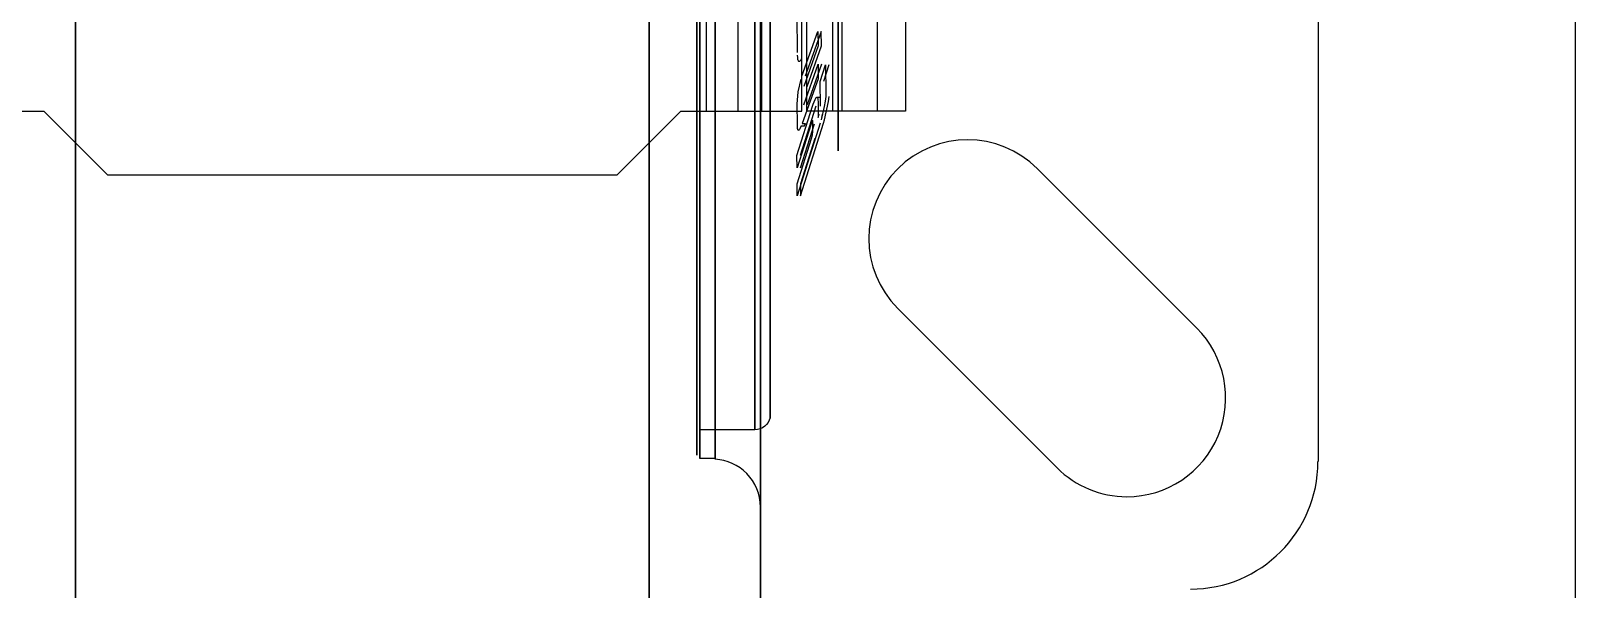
# Model space of a CAD drawing. Header units: millimetres. Extents: x 10366 to 13995, y 24552 to 29685.
# Drawn here: x 13149.36 to 13199.28, y 27296.36 to 27314.4 of the extents above; entities that cross this region are included whole.
import ezdxf

# ---------------------------------------------------------------- set-up
doc = ezdxf.new("R2010")
doc.units = ezdxf.units.MM
doc.header["$LTSCALE"] = 3
doc.layers.add('DomyÅ›lny', color=7, linetype='Continuous')

msp = doc.modelspace()

# ---------------------------------------------------------------- linework, layer by layer
at = {"layer": 'DomyÅ›lny'}
for p, q in [((13190.968, 27354.028), (13190.968, 27300.476)), ((13199.28, 27353.174), (13199.28, 27136.296)), ((13171.195, 27311.804), (13171.195, 27342.7)), ((13175.572, 27327.252), (13175.572, 27311.804)), ((13177.631, 27327.252), (13177.631, 27311.804)), ((13175.27, 27323.117), (13175.27, 27311.804)), ((13176.726, 27311.804), (13176.726, 27323.117)), ((13172.225, 27311.804), (13172.225, 27322.019)), ((13174.284, 27311.804), (13174.284, 27322.019)), ((13172.979, 27320.425), (13172.979, 27311.804)), ((13174.435, 27320.425), (13174.435, 27311.804)), ((13174.346, 27312.01), (13174.811, 27313.322)), ((13174.918, 27313.322), (13174.452, 27312.01)), ((13174.773, 27312.259), (13174.88, 27312.259)), ((13148.95, 27311.804), (13149.774, 27311.804)), ((13149.774, 27311.804), (13151.834, 27309.745)), ((13168.311, 27309.745), (13170.371, 27311.804)), ((13170.371, 27311.804), (13171.195, 27311.804)), ((13176.726, 27311.804), (13174.435, 27311.804)), ((13174.807, 27311.595), (13174.846, 27311.72)), ((13174.953, 27311.72), (13174.913, 27311.595)), ((13174.263, 27311.325), (13174.37, 27311.325)), ((13174.294, 27311.405), (13174.4, 27311.405)), ((13174.37, 27311.325), (13174.4, 27311.405)), ((13174.976, 27311.415), (13175.01, 27311.528)), ((13174.131, 27309.46), (13174.593, 27310.918)), ((13174.699, 27310.918), (13174.238, 27309.46)), ((13151.834, 27309.745), (13168.311, 27309.745)), ((13187.046, 27304.793), (13181.897, 27309.943)), ((13177.382, 27305.428), (13182.531, 27300.278)), ((13172.757, 27301.506), (13170.989, 27301.506)), ((13171.482, 27300.578), (13170.983, 27300.579))]:
    msp.add_line(p, q, dxfattribs=at)
for points in [[(13172.945, 27327.252, 0), (13172.945, 27294.968, 0), (13172.945, 27327.252, 0), (13172.945, 27359.536, 0)], [(13172.945, 27327.252, 0), (13172.945, 27355.494, 0), (13172.945, 27327.252, 0), (13172.945, 27299.01, 0)], [(13170.886, 27327.252, 0), (13170.886, 27300.682, 0), (13170.886, 27327.252, 0), (13170.886, 27353.823, 0)], [(13170.983, 27327.252, 0), (13170.983, 27353.926, 0), (13170.983, 27327.252, 0), (13170.983, 27300.579, 0)], [(13171.482, 27327.252, 0), (13171.482, 27300.553, 0), (13171.482, 27327.252, 0), (13171.482, 27353.952, 0)], [(13170.886, 27327.252, 0), (13170.886, 27353.101, 0), (13170.886, 27327.252, 0), (13170.886, 27301.403, 0)], [(13172.757, 27327.252, 0), (13172.757, 27352.999, 0), (13172.757, 27327.252, 0), (13172.757, 27301.506, 0)], [(13173.256, 27327.252, 0), (13173.256, 27301.894, 0), (13173.256, 27327.252, 0), (13173.256, 27352.611, 0)], [(13175.456, 27327.252, 0), (13175.456, 27343.98, 0), (13175.456, 27327.252, 0), (13175.456, 27310.524, 0)], [(13150.804, 27327.252, 0), (13150.804, 27290.056, 0)], [(13169.341, 27327.252, 0), (13169.341, 27290.056, 0)], [(13170.983, 27327.252, 0), (13170.983, 27300.579, 0)], [(13171.482, 27327.252, 0), (13171.482, 27300.553, 0)]]:
    msp.add_polyline3d(points, close=True, dxfattribs=at)
for points in [[(13174.139, 27313.703, 0), (13174.129, 27314.902, 0)], [(13174.286, 27312.93, 0), (13174.798, 27314.38, 0)], [(13174.905, 27314.38, 0), (13174.392, 27312.93, 0)], [(13174.798, 27314.38, 0), (13174.808, 27313.914, 0)], [(13174.914, 27313.914, 0), (13174.905, 27314.38, 0)], [(13174.808, 27313.914, 0), (13174.342, 27312.6, 0)], [(13174.449, 27312.6, 0), (13174.914, 27313.914, 0)], [(13174.264, 27313.487, 0), (13174.245, 27313.456, 0), (13174.233, 27313.438, 0), (13174.219, 27313.422, 0), (13174.212, 27313.415, 0), (13174.208, 27313.413, 0), (13174.205, 27313.411, 0), (13174.201, 27313.409, 0), (13174.198, 27313.408, 0), (13174.195, 27313.408, 0), (13174.193, 27313.408, 0), (13174.19, 27313.408, 0), (13174.188, 27313.409, 0), (13174.185, 27313.409, 0), (13174.183, 27313.411, 0), (13174.182, 27313.412, 0), (13174.178, 27313.415, 0), (13174.175, 27313.418, 0), (13174.172, 27313.423, 0), (13174.169, 27313.428, 0), (13174.163, 27313.444, 0), (13174.156, 27313.469, 0), (13174.147, 27313.534, 0), (13174.142, 27313.617, 0)], [(13174.811, 27313.322, 0), (13174.807, 27312.854, 0)], [(13174.876, 27312.759, 0), (13175.047, 27313.301, 0)], [(13175.154, 27313.301, 0), (13174.982, 27312.759, 0)], [(13175.047, 27313.301, 0), (13175.059, 27312.373, 0)], [(13174.133, 27312.029, 0), (13174.161, 27312.424, 0), (13174.257, 27312.842, 0)], [(13174.807, 27312.854, 0), (13174.294, 27311.405, 0)], [(13174.888, 27311.963, 0), (13174.876, 27312.759, 0)], [(13174.625, 27311.962, 0), (13174.627, 27311.968, 0), (13174.646, 27312.028, 0), (13174.709, 27312.186, 0), (13174.736, 27312.228, 0), (13174.746, 27312.241, 0), (13174.755, 27312.25, 0), (13174.76, 27312.254, 0), (13174.765, 27312.257, 0), (13174.767, 27312.258, 0), (13174.77, 27312.259, 0), (13174.772, 27312.259, 0), (13174.774, 27312.259, 0), (13174.775, 27312.259, 0), (13174.776, 27312.259, 0), (13174.777, 27312.259, 0), (13174.778, 27312.258, 0), (13174.78, 27312.257, 0), (13174.781, 27312.257, 0), (13174.782, 27312.256, 0), (13174.784, 27312.254, 0), (13174.786, 27312.251, 0), (13174.789, 27312.246, 0), (13174.791, 27312.239, 0), (13174.797, 27312.214, 0), (13174.802, 27312.175, 0), (13174.804, 27312.109, 0)], [(13175.054, 27312.278, 0), (13175.037, 27312.128, 0), (13175.008, 27311.952, 0), (13174.904, 27311.528, 0)], [(13175.01, 27311.528, 0), (13175.143, 27312.12, 0), (13175.161, 27312.278, 0)], [(13175.059, 27312.373, 0), (13175.054, 27312.278, 0)], [(13171.195, 27311.804, 0), (13173.379, 27311.804, 0), (13174.049, 27311.804, 0), (13174.226, 27311.804, 0), (13174.27, 27311.804, 0), (13174.281, 27311.804, 0), (13174.283, 27311.804, 0), (13174.284, 27311.804, 0), (13174.284, 27311.804, 0), (13174.284, 27311.804, 0), (13174.284, 27311.804, 0), (13174.284, 27311.804, 0), (13174.284, 27311.804, 0), (13174.284, 27311.804, 0), (13174.284, 27311.804, 0), (13174.284, 27311.804, 0), (13174.284, 27311.804, 0), (13174.284, 27311.804, 0), (13174.284, 27311.804, 0)], [(13174.122, 27310.368, 0), (13174.625, 27311.962, 0)], [(13174.137, 27311.389, 0), (13174.133, 27312.029, 0)], [(13174.731, 27311.962, 0), (13174.228, 27310.368, 0)], [(13174.804, 27312.109, 0), (13174.807, 27311.595, 0)], [(13177.631, 27311.804, 0), (13177.631, 27311.804, 0), (13177.631, 27311.804, 0), (13177.631, 27311.804, 0), (13177.631, 27311.804, 0), (13177.631, 27311.804, 0), (13177.631, 27311.804, 0), (13177.631, 27311.804, 0), (13177.631, 27311.804, 0), (13177.631, 27311.804, 0), (13177.631, 27311.804, 0), (13177.631, 27311.804, 0), (13177.631, 27311.804, 0), (13177.63, 27311.804, 0), (13177.625, 27311.804, 0), (13177.607, 27311.804, 0), (13177.531, 27311.804, 0), (13176.726, 27311.804, 0)], [(13174.87, 27311.415, 0), (13174.127, 27309.065, 0)], [(13174.579, 27311.395, 0), (13174.129, 27309.972, 0)], [(13174.263, 27311.325, 0), (13174.218, 27311.23, 0), (13174.204, 27311.208, 0), (13174.197, 27311.199, 0), (13174.19, 27311.192, 0), (13174.184, 27311.188, 0), (13174.182, 27311.186, 0), (13174.179, 27311.185, 0), (13174.177, 27311.184, 0), (13174.175, 27311.184, 0), (13174.173, 27311.184, 0), (13174.171, 27311.184, 0), (13174.17, 27311.185, 0), (13174.168, 27311.185, 0), (13174.166, 27311.187, 0), (13174.165, 27311.187, 0), (13174.162, 27311.19, 0), (13174.159, 27311.193, 0), (13174.157, 27311.197, 0), (13174.154, 27311.202, 0), (13174.15, 27311.217, 0), (13174.145, 27311.237, 0), (13174.14, 27311.279, 0), (13174.137, 27311.389, 0)], [(13174.234, 27309.065, 0), (13174.976, 27311.415, 0)], [(13174.236, 27309.972, 0), (13174.685, 27311.395, 0)], [(13174.635, 27311.458, 0), (13174.633, 27311.486, 0), (13174.632, 27311.491, 0), (13174.63, 27311.495, 0), (13174.63, 27311.497, 0), (13174.629, 27311.498, 0), (13174.629, 27311.498, 0), (13174.628, 27311.499, 0), (13174.628, 27311.499, 0), (13174.627, 27311.499, 0), (13174.627, 27311.499, 0), (13174.627, 27311.5, 0), (13174.626, 27311.5, 0), (13174.626, 27311.5, 0), (13174.626, 27311.5, 0), (13174.625, 27311.5, 0), (13174.625, 27311.5, 0), (13174.624, 27311.499, 0), (13174.624, 27311.499, 0), (13174.623, 27311.499, 0), (13174.622, 27311.498, 0), (13174.621, 27311.497, 0), (13174.618, 27311.493, 0), (13174.615, 27311.488, 0), (13174.608, 27311.475, 0), (13174.579, 27311.395, 0)], [(13174.635, 27311.148, 0), (13174.635, 27311.458, 0)], [(13174.593, 27310.918, 0), (13174.621, 27311.04, 0), (13174.635, 27311.148, 0)], [(13174.129, 27309.972, 0), (13174.122, 27310.368, 0)], [(13174.127, 27309.065, 0), (13174.131, 27309.46, 0)], [(13174.238, 27309.46, 0), (13174.234, 27309.065, 0)], [(13173.256, 27301.894, 0), (13173.23, 27301.816, 0), (13173.192, 27301.744, 0), (13173.141, 27301.678, 0), (13173.08, 27301.62, 0), (13173.009, 27301.572, 0), (13172.931, 27301.536, 0), (13172.846, 27301.514, 0), (13172.757, 27301.506, 0)], [(13172.945, 27299.01, 0), (13172.938, 27299.162, 0), (13172.916, 27299.313, 0), (13172.879, 27299.457, 0), (13172.828, 27299.6, 0), (13172.766, 27299.733, 0), (13172.69, 27299.862, 0), (13172.603, 27299.98, 0), (13172.506, 27300.09, 0), (13172.399, 27300.189, 0), (13172.284, 27300.278, 0), (13172.161, 27300.355, 0), (13172.033, 27300.42, 0), (13171.9, 27300.472, 0), (13171.763, 27300.512, 0), (13171.625, 27300.539, 0), (13171.482, 27300.553, 0)]]:
    msp.add_polyline3d(points, dxfattribs=at)
for centre, radius, start, end in [((13179.64, 27307.685), 3.193, 45, 225), ((13184.789, 27302.536), 3.193, 270, 45), ((13184.789, 27302.536), 3.193, 225, 270), ((13186.848, 27300.476), 4.119, 270, 0)]:
    msp.add_arc(centre, radius, start, end, dxfattribs=at)

doc.saveas('drawing.dxf')
